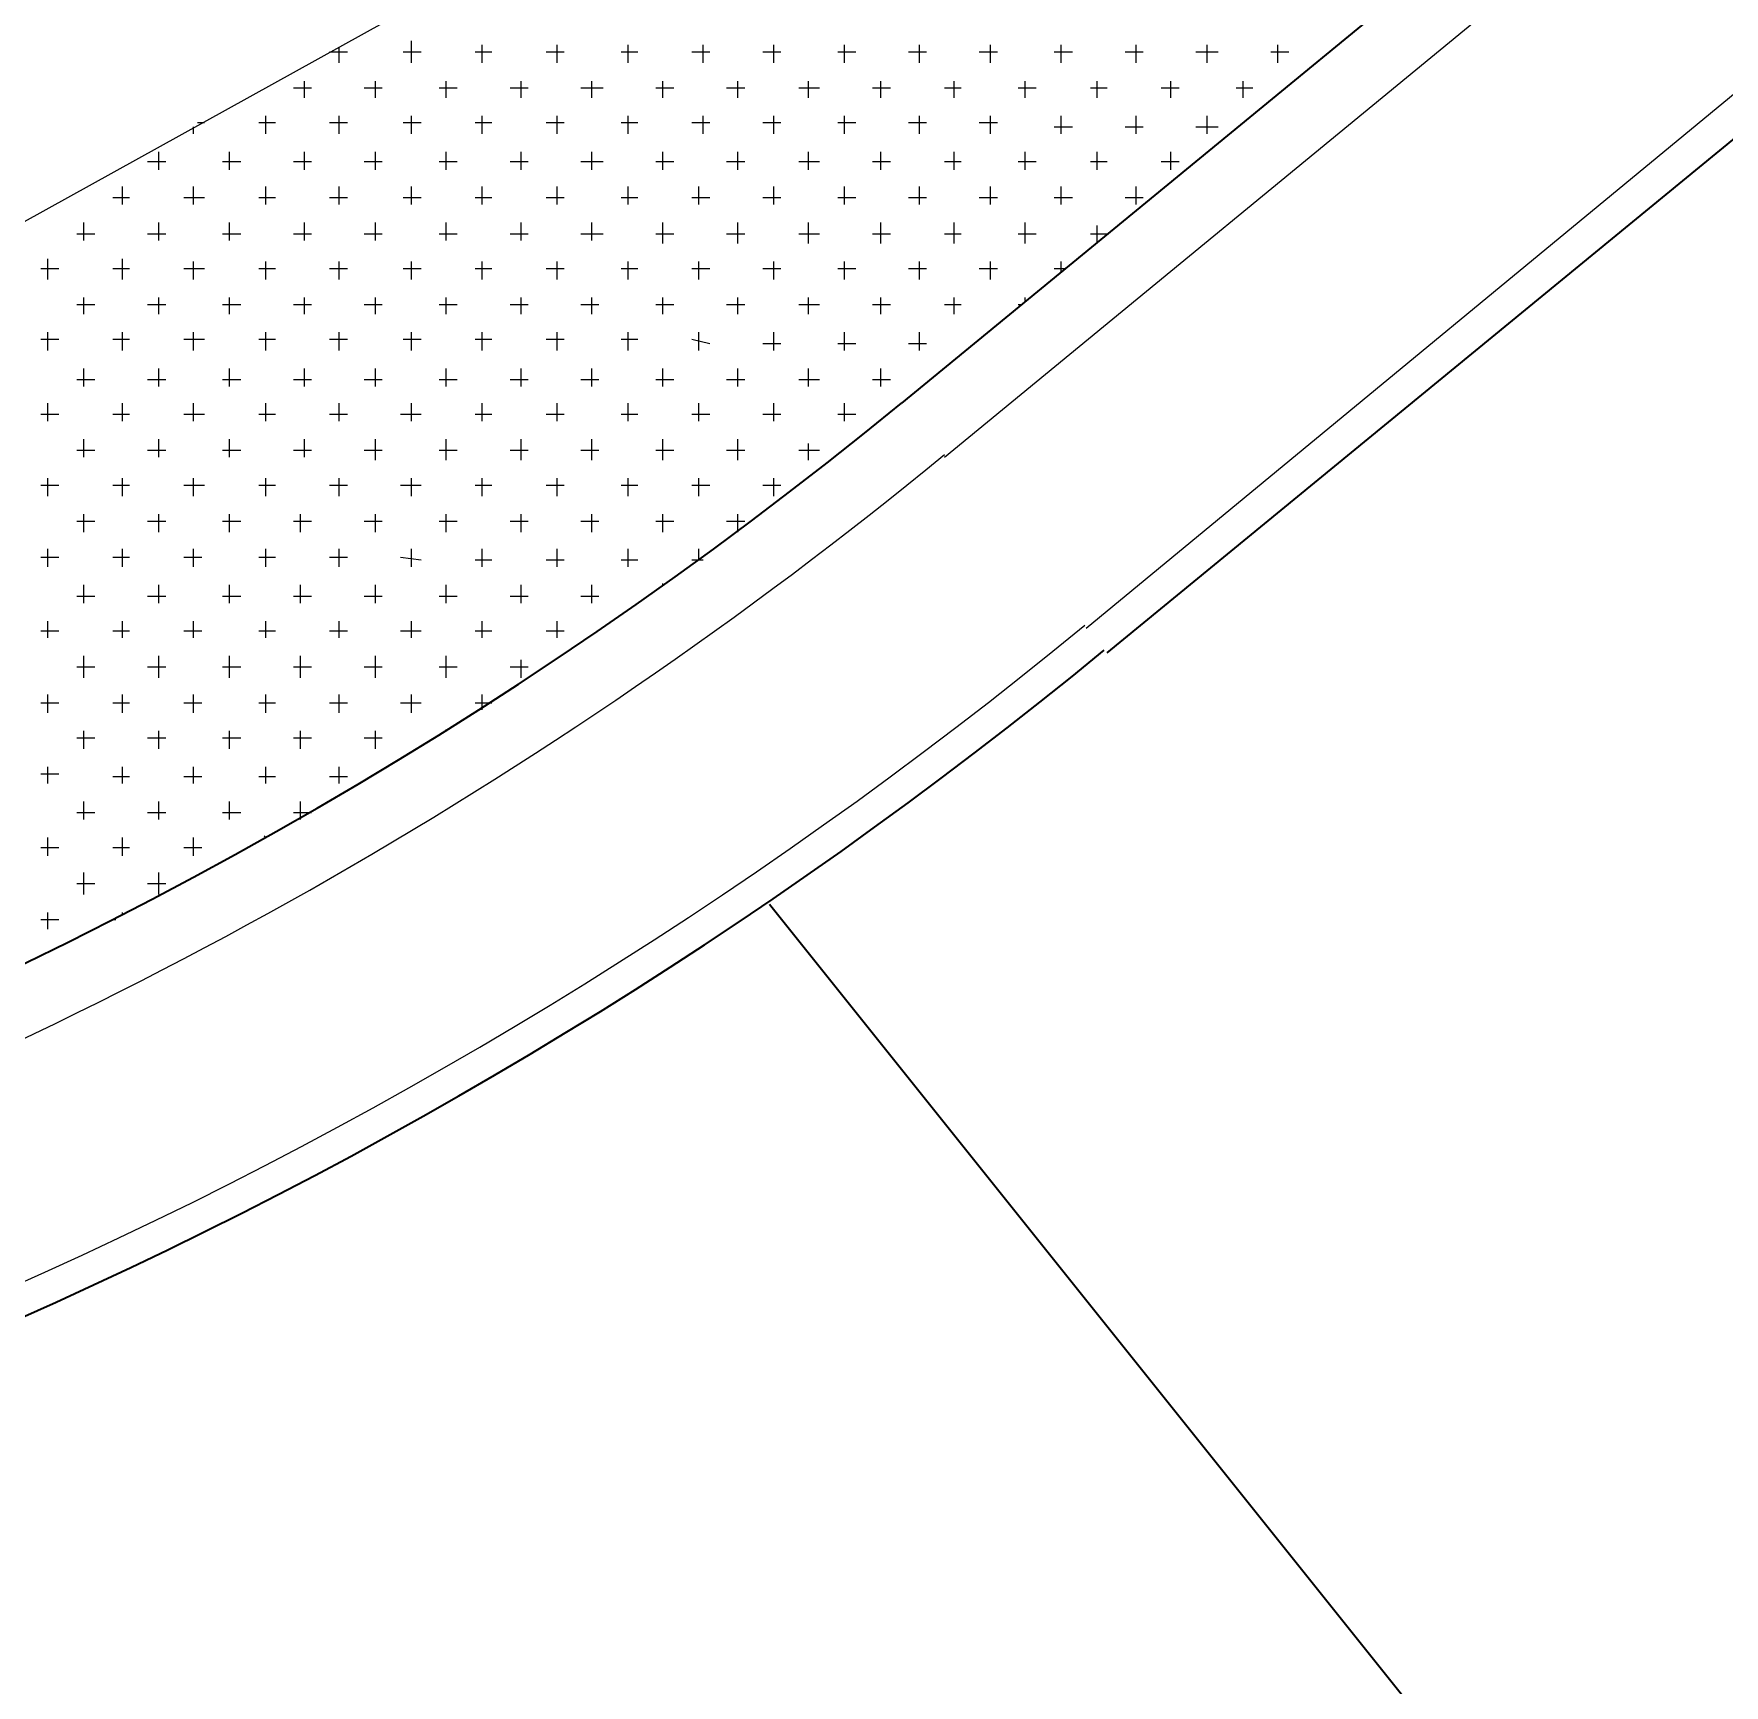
# Model space of a CAD drawing. Header units: millimetres. Extents: x -1787 to 4633, y 81 to 2259.
# Drawn here: x 3213.8 to 3361.9, y 1402.8 to 1547.5 of the extents above; entities that cross this region are included whole.
import ezdxf

# ---------------------------------------------------------------- set-up
doc = ezdxf.new("R2010")
doc.units = ezdxf.units.MM
doc.header["$MEASUREMENT"] = 0
doc.layers.get('0').update_dxf_attribs({"linetype": 'CONTINUOUS'})

msp = doc.modelspace()

# ---------------------------------------------------------------- linework, layer by layer
at = {"color": 5, "linetype": 'Continuous', "lineweight": 20, "true_color": 0x000005}
for points in [[(3645.69714, 1845.46948), (3342.1445, 1602.60304), (3105.48046, 1471.50138), (3032.38946, 1456.9075), (2783.32062, 1459.94789), (2651.24604, 1466.51514)], [(3293.61986, 1510.41839), (3644.72421, 1799.0123), (3644.72421, 1799.0123)], [(3306.02465, 1495.45966), (3369.87286, 1548.11923), (3369.87286, 1548.11923)]]:
    msp.add_lwpolyline(points, dxfattribs=at)
at = {"color": 1, "linetype": 'Continuous', "lineweight": 35, "true_color": 0x000001}
for points in [[(3639.12989, 1840.11839), (3634.75173, 1798.40423), (3289.84977, 1515.1614)], [(3307.84889, 1493.27058), (3372.06195, 1545.93015), (3372.06195, 1545.93015)], [(3278.29629, 1471.25815), (3523.95988, 1164.17865), (3523.95988, 1164.17865)]]:
    msp.add_lwpolyline(points, dxfattribs=at)
at = {"color": 3, "linetype": 'Continuous', "lineweight": 15, "true_color": 0x000003}
for points in [[(3239.74413, 1545.93015), (3241.32513, 1545.93015), (3241.32513, 1545.93015)], [(3240.59544, 1544.95723), (3240.59544, 1546.295), (3240.59544, 1546.295)], [(3246.18976, 1545.93015), (3247.77076, 1545.93015), (3247.77076, 1545.93015)], [(3246.91945, 1544.95723), (3246.91945, 1546.90308), (3246.91945, 1546.90308)], [(3252.51377, 1545.93015), (3253.97316, 1545.93015), (3253.97316, 1545.93015)], [(3253.12185, 1544.95723), (3253.12185, 1546.53823), (3253.12185, 1546.53823)], [(3258.71617, 1545.93015), (3260.29717, 1545.93015), (3260.29717, 1545.93015)], [(3259.68909, 1544.95723), (3259.68909, 1546.53823), (3259.68909, 1546.53823)], [(3265.28341, 1545.93015), (3266.7428, 1545.93015), (3266.7428, 1545.93015)], [(3265.89149, 1544.95723), (3265.89149, 1546.53823), (3265.89149, 1546.53823)], [(3271.48581, 1545.93015), (3273.06681, 1545.93015), (3273.06681, 1545.93015)], [(3272.45874, 1544.95723), (3272.45874, 1546.53823), (3272.45874, 1546.53823)], [(3277.68821, 1545.93015), (3279.26921, 1545.93015), (3279.26921, 1545.93015)], [(3278.66113, 1544.95723), (3278.66113, 1546.53823), (3278.66113, 1546.53823)], [(3284.25545, 1545.93015), (3285.83646, 1545.93015), (3285.83646, 1545.93015)], [(3284.86353, 1544.95723), (3284.86353, 1546.53823), (3284.86353, 1546.53823)], [(3290.45785, 1545.93015), (3292.03885, 1545.93015), (3292.03885, 1545.93015)], [(3291.43078, 1544.95723), (3291.43078, 1546.53823), (3291.43078, 1546.53823)], [(3296.66025, 1545.93015), (3298.24125, 1545.93015), (3298.24125, 1545.93015)], [(3297.63317, 1544.95723), (3297.63317, 1546.53823), (3297.63317, 1546.53823)], [(3303.22749, 1545.93015), (3304.8085, 1545.93015), (3304.8085, 1545.93015)], [(3303.83557, 1544.95723), (3303.83557, 1546.53823), (3303.83557, 1546.53823)], [(3309.42989, 1545.93015), (3311.01089, 1545.93015), (3311.01089, 1545.93015)], [(3310.40282, 1544.95723), (3310.40282, 1546.53823), (3310.40282, 1546.53823)], [(3315.63229, 1545.93015), (3317.57814, 1545.93015), (3317.57814, 1545.93015)], [(3316.60521, 1544.95723), (3316.60521, 1546.53823), (3316.60521, 1546.53823)], [(3322.19953, 1545.93015), (3323.78054, 1545.93015), (3323.78054, 1545.93015)], [(3322.80761, 1544.95723), (3322.80761, 1546.53823), (3322.80761, 1546.53823)], [(3237.55505, 1541.91684), (3237.55505, 1543.37622), (3237.55505, 1543.37622)], [(3243.75744, 1541.91684), (3243.75744, 1543.37622), (3243.75744, 1543.37622)], [(3249.95984, 1541.91684), (3249.95984, 1543.37622), (3249.95984, 1543.37622)], [(3256.52709, 1541.91684), (3256.52709, 1543.37622), (3256.52709, 1543.37622)], [(3262.72948, 1541.91684), (3262.72948, 1543.37622), (3262.72948, 1543.37622)], [(3268.93188, 1541.91684), (3268.93188, 1543.37622), (3268.93188, 1543.37622)], [(3275.49913, 1541.91684), (3275.49913, 1543.37622), (3275.49913, 1543.37622)], [(3281.70152, 1541.91684), (3281.70152, 1543.37622), (3281.70152, 1543.37622)], [(3288.02554, 1541.91684), (3288.02554, 1543.37622), (3288.02554, 1543.37622)], [(3294.47117, 1541.91684), (3294.47117, 1543.37622), (3294.47117, 1543.37622)], [(3300.67356, 1541.91684), (3300.67356, 1543.37622), (3300.67356, 1543.37622)], [(3306.99758, 1541.91684), (3306.99758, 1543.37622), (3306.99758, 1543.37622)], [(3313.44321, 1541.91684), (3313.44321, 1543.37622), (3313.44321, 1543.37622)], [(3319.76722, 1541.91684), (3319.76722, 1543.37622), (3319.76722, 1543.37622)], [(3236.58212, 1542.76815), (3238.16312, 1542.76815), (3238.16312, 1542.76815)], [(3242.78452, 1542.76815), (3244.36552, 1542.76815), (3244.36552, 1542.76815)], [(3249.35176, 1542.76815), (3250.93277, 1542.76815), (3250.93277, 1542.76815)], [(3255.55416, 1542.76815), (3257.13516, 1542.76815), (3257.13516, 1542.76815)], [(3261.75656, 1542.76815), (3263.70241, 1542.76815), (3263.70241, 1542.76815)], [(3268.3238, 1542.76815), (3269.90481, 1542.76815), (3269.90481, 1542.76815)], [(3274.5262, 1542.76815), (3276.1072, 1542.76815), (3276.1072, 1542.76815)], [(3280.85021, 1542.76815), (3282.67445, 1542.76815), (3282.67445, 1542.76815)], [(3287.29584, 1542.76815), (3288.87685, 1542.76815), (3288.87685, 1542.76815)], [(3293.61986, 1542.76815), (3295.07924, 1542.76815), (3295.07924, 1542.76815)], [(3300.06549, 1542.76815), (3301.64649, 1542.76815), (3301.64649, 1542.76815)], [(3306.3895, 1542.76815), (3307.84889, 1542.76815), (3307.84889, 1542.76815)], [(3312.5919, 1542.76815), (3314.1729, 1542.76815), (3314.1729, 1542.76815)], [(3319.15914, 1542.76815), (3320.61853, 1542.76815), (3320.61853, 1542.76815)], [(3234.14981, 1538.75483), (3234.14981, 1540.33583), (3234.14981, 1540.33583)], [(3240.59544, 1538.75483), (3240.59544, 1540.33583), (3240.59544, 1540.33583)], [(3246.91945, 1538.75483), (3246.91945, 1540.33583), (3246.91945, 1540.33583)], [(3253.12185, 1538.75483), (3253.12185, 1540.33583), (3253.12185, 1540.33583)], [(3259.68909, 1538.75483), (3259.68909, 1540.33583), (3259.68909, 1540.33583)], [(3265.89149, 1538.75483), (3265.89149, 1540.33583), (3265.89149, 1540.33583)], [(3272.45874, 1538.75483), (3272.45874, 1540.33583), (3272.45874, 1540.33583)], [(3278.66113, 1538.75483), (3278.66113, 1540.33583), (3278.66113, 1540.33583)], [(3284.86353, 1538.75483), (3284.86353, 1540.33583), (3284.86353, 1540.33583)], [(3291.43078, 1538.75483), (3291.43078, 1540.33583), (3291.43078, 1540.33583)], [(3297.63317, 1538.75483), (3297.63317, 1540.33583), (3297.63317, 1540.33583)], [(3303.83557, 1538.75483), (3303.83557, 1540.33583), (3303.83557, 1540.33583)], [(3310.40282, 1538.75483), (3310.40282, 1540.33583), (3310.40282, 1540.33583)], [(3316.60521, 1538.75483), (3316.60521, 1540.33583), (3316.60521, 1540.33583)], [(3227.82579, 1538.75483), (3227.82579, 1539.36291), (3227.82579, 1539.36291)], [(3228.19064, 1539.72776), (3228.79872, 1539.72776), (3228.79872, 1539.72776)], [(3233.54173, 1539.72776), (3235.00112, 1539.72776), (3235.00112, 1539.72776)], [(3239.74413, 1539.72776), (3241.32513, 1539.72776), (3241.32513, 1539.72776)], [(3246.18976, 1539.72776), (3247.77076, 1539.72776), (3247.77076, 1539.72776)], [(3252.51377, 1539.72776), (3253.97316, 1539.72776), (3253.97316, 1539.72776)], [(3258.71617, 1539.72776), (3260.29717, 1539.72776), (3260.29717, 1539.72776)], [(3265.28341, 1539.72776), (3266.7428, 1539.72776), (3266.7428, 1539.72776)], [(3271.48581, 1539.72776), (3273.06681, 1539.72776), (3273.06681, 1539.72776)], [(3277.68821, 1539.72776), (3279.26921, 1539.72776), (3279.26921, 1539.72776)], [(3284.25545, 1539.72776), (3285.83646, 1539.72776), (3285.83646, 1539.72776)], [(3290.45785, 1539.72776), (3292.03885, 1539.72776), (3292.03885, 1539.72776)], [(3296.66025, 1539.72776), (3298.24125, 1539.72776), (3298.24125, 1539.72776)], [(3303.22749, 1539.36291), (3304.8085, 1539.36291), (3304.8085, 1539.36291)], [(3309.42989, 1539.36291), (3311.01089, 1539.36291), (3311.01089, 1539.36291)], [(3315.63229, 1539.36291), (3317.57814, 1539.36291), (3317.57814, 1539.36291)], [(3224.7854, 1535.59282), (3224.7854, 1537.17383), (3224.7854, 1537.17383)], [(3230.9878, 1535.59282), (3230.9878, 1537.17383), (3230.9878, 1537.17383)], [(3237.55505, 1535.59282), (3237.55505, 1537.17383), (3237.55505, 1537.17383)], [(3243.75744, 1535.59282), (3243.75744, 1537.17383), (3243.75744, 1537.17383)], [(3249.95984, 1535.59282), (3249.95984, 1537.17383), (3249.95984, 1537.17383)], [(3256.52709, 1535.59282), (3256.52709, 1537.17383), (3256.52709, 1537.17383)], [(3262.72948, 1535.59282), (3262.72948, 1537.17383), (3262.72948, 1537.17383)], [(3268.93188, 1535.59282), (3268.93188, 1537.17383), (3268.93188, 1537.17383)], [(3275.49913, 1535.59282), (3275.49913, 1537.17383), (3275.49913, 1537.17383)], [(3281.70152, 1535.59282), (3281.70152, 1537.17383), (3281.70152, 1537.17383)], [(3288.02554, 1535.59282), (3288.02554, 1537.17383), (3288.02554, 1537.17383)], [(3294.47117, 1535.59282), (3294.47117, 1537.17383), (3294.47117, 1537.17383)], [(3300.67356, 1535.59282), (3300.67356, 1537.17383), (3300.67356, 1537.17383)], [(3306.99758, 1535.59282), (3306.99758, 1537.17383), (3306.99758, 1537.17383)], [(3313.44321, 1535.59282), (3313.44321, 1537.17383), (3313.44321, 1537.17383)], [(3223.81248, 1536.32252), (3225.39348, 1536.32252), (3225.39348, 1536.32252)], [(3230.37972, 1536.32252), (3231.96073, 1536.32252), (3231.96073, 1536.32252)], [(3236.58212, 1536.32252), (3238.16312, 1536.32252), (3238.16312, 1536.32252)], [(3242.78452, 1536.32252), (3244.36552, 1536.32252), (3244.36552, 1536.32252)], [(3249.35176, 1536.32252), (3250.93277, 1536.32252), (3250.93277, 1536.32252)], [(3255.55416, 1536.32252), (3257.13516, 1536.32252), (3257.13516, 1536.32252)], [(3261.75656, 1536.32252), (3263.70241, 1536.32252), (3263.70241, 1536.32252)], [(3268.3238, 1536.32252), (3269.90481, 1536.32252), (3269.90481, 1536.32252)], [(3274.5262, 1536.32252), (3276.1072, 1536.32252), (3276.1072, 1536.32252)], [(3280.85021, 1536.32252), (3282.67445, 1536.32252), (3282.67445, 1536.32252)], [(3287.29584, 1536.32252), (3288.87685, 1536.32252), (3288.87685, 1536.32252)], [(3293.61986, 1536.32252), (3295.07924, 1536.32252), (3295.07924, 1536.32252)], [(3300.06549, 1536.32252), (3301.64649, 1536.32252), (3301.64649, 1536.32252)], [(3306.3895, 1536.32252), (3307.84889, 1536.32252), (3307.84889, 1536.32252)], [(3312.5919, 1536.32252), (3314.1729, 1536.32252), (3314.1729, 1536.32252)], [(3221.6234, 1532.55243), (3221.6234, 1534.13344), (3221.6234, 1534.13344)], [(3227.82579, 1532.55243), (3227.82579, 1534.13344), (3227.82579, 1534.13344)], [(3234.14981, 1532.55243), (3234.14981, 1534.13344), (3234.14981, 1534.13344)], [(3240.59544, 1532.55243), (3240.59544, 1534.13344), (3240.59544, 1534.13344)], [(3246.91945, 1532.55243), (3246.91945, 1534.13344), (3246.91945, 1534.13344)], [(3253.12185, 1532.55243), (3253.12185, 1534.13344), (3253.12185, 1534.13344)], [(3259.68909, 1532.55243), (3259.68909, 1534.13344), (3259.68909, 1534.13344)], [(3265.89149, 1532.55243), (3265.89149, 1534.13344), (3265.89149, 1534.13344)], [(3272.09389, 1532.55243), (3272.09389, 1534.13344), (3272.09389, 1534.13344)], [(3278.66113, 1532.55243), (3278.66113, 1534.13344), (3278.66113, 1534.13344)], [(3284.86353, 1532.55243), (3284.86353, 1534.13344), (3284.86353, 1534.13344)], [(3291.43078, 1532.55243), (3291.43078, 1534.13344), (3291.43078, 1534.13344)], [(3297.63317, 1532.55243), (3297.63317, 1534.13344), (3297.63317, 1534.13344)], [(3303.83557, 1532.55243), (3303.83557, 1534.13344), (3303.83557, 1534.13344)], [(3310.40282, 1532.55243), (3310.40282, 1534.13344), (3310.40282, 1534.13344)], [(3220.77209, 1533.16051), (3222.23148, 1533.16051), (3222.23148, 1533.16051)], [(3226.97449, 1533.16051), (3228.79872, 1533.16051), (3228.79872, 1533.16051)], [(3233.54173, 1533.16051), (3235.00112, 1533.16051), (3235.00112, 1533.16051)], [(3239.74413, 1533.16051), (3241.32513, 1533.16051), (3241.32513, 1533.16051)], [(3246.18976, 1533.16051), (3247.77076, 1533.16051), (3247.77076, 1533.16051)], [(3252.51377, 1533.16051), (3253.97316, 1533.16051), (3253.97316, 1533.16051)], [(3258.71617, 1533.16051), (3260.29717, 1533.16051), (3260.29717, 1533.16051)], [(3265.28341, 1533.16051), (3266.7428, 1533.16051), (3266.7428, 1533.16051)], [(3271.48581, 1533.16051), (3273.06681, 1533.16051), (3273.06681, 1533.16051)], [(3277.68821, 1533.16051), (3279.26921, 1533.16051), (3279.26921, 1533.16051)], [(3284.25545, 1533.16051), (3285.83646, 1533.16051), (3285.83646, 1533.16051)], [(3290.45785, 1533.16051), (3292.03885, 1533.16051), (3292.03885, 1533.16051)], [(3296.66025, 1533.16051), (3298.24125, 1533.16051), (3298.24125, 1533.16051)], [(3303.22749, 1533.16051), (3304.8085, 1533.16051), (3304.8085, 1533.16051)], [(3309.42989, 1533.16051), (3311.01089, 1533.16051), (3311.01089, 1533.16051)], [(3217.61008, 1529.9985), (3219.19108, 1529.9985), (3219.19108, 1529.9985)], [(3218.21816, 1529.39043), (3218.21816, 1530.97143), (3218.21816, 1530.97143)], [(3223.81248, 1529.9985), (3225.39348, 1529.9985), (3225.39348, 1529.9985)], [(3224.7854, 1529.39043), (3224.7854, 1530.97143), (3224.7854, 1530.97143)], [(3230.37972, 1529.9985), (3231.96073, 1529.9985), (3231.96073, 1529.9985)], [(3230.9878, 1529.39043), (3230.9878, 1530.97143), (3230.9878, 1530.97143)], [(3236.58212, 1529.9985), (3238.16312, 1529.9985), (3238.16312, 1529.9985)], [(3237.55505, 1529.39043), (3237.55505, 1530.97143), (3237.55505, 1530.97143)], [(3242.78452, 1529.9985), (3244.36552, 1529.9985), (3244.36552, 1529.9985)], [(3243.75744, 1529.39043), (3243.75744, 1530.97143), (3243.75744, 1530.97143)], [(3249.35176, 1529.9985), (3250.93277, 1529.9985), (3250.93277, 1529.9985)], [(3249.95984, 1529.39043), (3249.95984, 1530.97143), (3249.95984, 1530.97143)], [(3255.55416, 1529.9985), (3257.13516, 1529.9985), (3257.13516, 1529.9985)], [(3256.52709, 1529.39043), (3256.52709, 1530.97143), (3256.52709, 1530.97143)], [(3261.75656, 1529.9985), (3263.70241, 1529.9985), (3263.70241, 1529.9985)], [(3262.72948, 1529.39043), (3262.72948, 1530.97143), (3262.72948, 1530.97143)], [(3268.3238, 1529.9985), (3269.90481, 1529.9985), (3269.90481, 1529.9985)], [(3268.93188, 1529.14719), (3268.93188, 1530.97143), (3268.93188, 1530.97143)], [(3274.5262, 1529.9985), (3276.1072, 1529.9985), (3276.1072, 1529.9985)], [(3275.49913, 1529.14719), (3275.49913, 1530.97143), (3275.49913, 1530.97143)], [(3280.85021, 1529.9985), (3282.67445, 1529.9985), (3282.67445, 1529.9985)], [(3281.70152, 1529.14719), (3281.70152, 1530.97143), (3281.70152, 1530.97143)], [(3287.29584, 1529.9985), (3288.87685, 1529.9985), (3288.87685, 1529.9985)], [(3288.02554, 1529.14719), (3288.02554, 1530.97143), (3288.02554, 1530.97143)], [(3293.61986, 1529.9985), (3295.07924, 1529.9985), (3295.07924, 1529.9985)], [(3294.47117, 1529.14719), (3294.47117, 1530.97143), (3294.47117, 1530.97143)], [(3300.06549, 1529.9985), (3301.64649, 1529.9985), (3301.64649, 1529.9985)], [(3300.67356, 1529.14719), (3300.67356, 1530.97143), (3300.67356, 1530.97143)], [(3306.3895, 1529.9985), (3307.84889, 1529.9985), (3307.84889, 1529.9985)], [(3306.99758, 1529.14719), (3306.99758, 1530.7282), (3306.99758, 1530.7282)], [(3214.44807, 1526.95811), (3216.02908, 1526.95811), (3216.02908, 1526.95811)], [(3215.05615, 1525.98519), (3215.05615, 1527.80942), (3215.05615, 1527.80942)], [(3220.77209, 1526.95811), (3222.23148, 1526.95811), (3222.23148, 1526.95811)], [(3221.6234, 1525.98519), (3221.6234, 1527.80942), (3221.6234, 1527.80942)], [(3226.97449, 1526.95811), (3228.79872, 1526.95811), (3228.79872, 1526.95811)], [(3227.82579, 1525.98519), (3227.82579, 1527.56619), (3227.82579, 1527.56619)], [(3233.54173, 1526.95811), (3235.00112, 1526.95811), (3235.00112, 1526.95811)], [(3234.14981, 1525.98519), (3234.14981, 1527.56619), (3234.14981, 1527.56619)], [(3239.74413, 1526.95811), (3241.32513, 1526.95811), (3241.32513, 1526.95811)], [(3240.59544, 1525.98519), (3240.59544, 1527.56619), (3240.59544, 1527.56619)], [(3246.18976, 1526.95811), (3247.77076, 1526.95811), (3247.77076, 1526.95811)], [(3246.91945, 1525.98519), (3246.91945, 1527.56619), (3246.91945, 1527.56619)], [(3252.51377, 1526.95811), (3253.97316, 1526.95811), (3253.97316, 1526.95811)], [(3253.12185, 1525.98519), (3253.12185, 1527.56619), (3253.12185, 1527.56619)], [(3258.71617, 1526.95811), (3260.29717, 1526.95811), (3260.29717, 1526.95811)], [(3259.68909, 1525.98519), (3259.68909, 1527.56619), (3259.68909, 1527.56619)], [(3265.28341, 1526.95811), (3266.7428, 1526.95811), (3266.7428, 1526.95811)], [(3265.89149, 1525.98519), (3265.89149, 1527.56619), (3265.89149, 1527.56619)], [(3271.48581, 1526.95811), (3273.06681, 1526.95811), (3273.06681, 1526.95811)], [(3272.09389, 1525.98519), (3272.09389, 1527.56619), (3272.09389, 1527.56619)], [(3277.68821, 1526.95811), (3279.26921, 1526.95811), (3279.26921, 1526.95811)], [(3278.66113, 1525.98519), (3278.66113, 1527.56619), (3278.66113, 1527.56619)], [(3284.25545, 1526.95811), (3285.83646, 1526.95811), (3285.83646, 1526.95811)], [(3284.86353, 1525.98519), (3284.86353, 1527.56619), (3284.86353, 1527.56619)], [(3290.45785, 1526.95811), (3292.03885, 1526.95811), (3292.03885, 1526.95811)], [(3291.43078, 1525.98519), (3291.43078, 1527.56619), (3291.43078, 1527.56619)], [(3296.66025, 1526.95811), (3298.24125, 1526.95811), (3298.24125, 1526.95811)], [(3297.63317, 1525.98519), (3297.63317, 1527.56619), (3297.63317, 1527.56619)], [(3303.22749, 1526.95811), (3304.20042, 1526.95811), (3304.20042, 1526.95811)], [(3303.83557, 1526.59327), (3303.83557, 1527.56619), (3303.83557, 1527.56619)], [(3217.61008, 1523.79611), (3219.19108, 1523.79611), (3219.19108, 1523.79611)], [(3218.21816, 1522.9448), (3218.21816, 1524.40418), (3218.21816, 1524.40418)], [(3223.81248, 1523.79611), (3225.39348, 1523.79611), (3225.39348, 1523.79611)], [(3224.7854, 1522.9448), (3224.7854, 1524.40418), (3224.7854, 1524.40418)], [(3230.37972, 1523.79611), (3231.96073, 1523.79611), (3231.96073, 1523.79611)], [(3230.9878, 1522.9448), (3230.9878, 1524.40418), (3230.9878, 1524.40418)], [(3236.58212, 1523.79611), (3238.16312, 1523.79611), (3238.16312, 1523.79611)], [(3237.55505, 1522.9448), (3237.55505, 1524.40418), (3237.55505, 1524.40418)], [(3242.78452, 1523.79611), (3244.36552, 1523.79611), (3244.36552, 1523.79611)], [(3243.75744, 1522.9448), (3243.75744, 1524.40418), (3243.75744, 1524.40418)], [(3249.35176, 1523.79611), (3250.93277, 1523.79611), (3250.93277, 1523.79611)], [(3249.95984, 1522.9448), (3249.95984, 1524.40418), (3249.95984, 1524.40418)], [(3255.55416, 1523.79611), (3257.13516, 1523.79611), (3257.13516, 1523.79611)], [(3256.52709, 1522.9448), (3256.52709, 1524.40418), (3256.52709, 1524.40418)], [(3261.75656, 1523.79611), (3263.33756, 1523.79611), (3263.33756, 1523.79611)], [(3262.72948, 1522.9448), (3262.72948, 1524.40418), (3262.72948, 1524.40418)], [(3268.3238, 1523.79611), (3269.90481, 1523.79611), (3269.90481, 1523.79611)], [(3268.93188, 1522.9448), (3268.93188, 1524.40418), (3268.93188, 1524.40418)], [(3274.5262, 1523.79611), (3276.1072, 1523.79611), (3276.1072, 1523.79611)], [(3275.49913, 1522.9448), (3275.49913, 1524.40418), (3275.49913, 1524.40418)], [(3280.85021, 1523.79611), (3282.67445, 1523.79611), (3282.67445, 1523.79611)], [(3281.70152, 1522.9448), (3281.70152, 1524.40418), (3281.70152, 1524.40418)], [(3287.29584, 1523.79611), (3288.87685, 1523.79611), (3288.87685, 1523.79611)], [(3288.02554, 1522.9448), (3288.02554, 1524.40418), (3288.02554, 1524.40418)], [(3293.61986, 1523.79611), (3295.07924, 1523.79611), (3295.07924, 1523.79611)], [(3294.47117, 1522.9448), (3294.47117, 1524.40418), (3294.47117, 1524.40418)], [(3300.06549, 1523.79611), (3300.43033, 1523.79611), (3300.43033, 1523.79611)], [(3300.67356, 1524.16095), (3300.67356, 1524.40418), (3300.67356, 1524.40418)], [(3214.44807, 1520.75572), (3216.02908, 1520.75572), (3216.02908, 1520.75572)], [(3215.05615, 1519.78279), (3215.05615, 1521.36379), (3215.05615, 1521.36379)], [(3220.77209, 1520.75572), (3222.23148, 1520.75572), (3222.23148, 1520.75572)], [(3221.6234, 1519.78279), (3221.6234, 1521.36379), (3221.6234, 1521.36379)], [(3226.97449, 1520.75572), (3228.79872, 1520.75572), (3228.79872, 1520.75572)], [(3227.82579, 1519.78279), (3227.82579, 1521.36379), (3227.82579, 1521.36379)], [(3233.54173, 1520.75572), (3235.00112, 1520.75572), (3235.00112, 1520.75572)], [(3234.14981, 1519.78279), (3234.14981, 1521.36379), (3234.14981, 1521.36379)], [(3239.74413, 1520.75572), (3241.32513, 1520.75572), (3241.32513, 1520.75572)], [(3240.59544, 1519.78279), (3240.59544, 1521.36379), (3240.59544, 1521.36379)], [(3246.18976, 1520.75572), (3247.77076, 1520.75572), (3247.77076, 1520.75572)], [(3246.91945, 1519.78279), (3246.91945, 1521.36379), (3246.91945, 1521.36379)], [(3252.51377, 1520.75572), (3253.97316, 1520.75572), (3253.97316, 1520.75572)], [(3253.12185, 1519.78279), (3253.12185, 1521.36379), (3253.12185, 1521.36379)], [(3258.71617, 1520.75572), (3260.29717, 1520.75572), (3260.29717, 1520.75572)], [(3259.68909, 1519.78279), (3259.68909, 1521.36379), (3259.68909, 1521.36379)], [(3265.28341, 1520.75572), (3266.7428, 1520.75572), (3266.7428, 1520.75572)], [(3265.89149, 1519.78279), (3265.89149, 1521.36379), (3265.89149, 1521.36379)], [(3271.48581, 1520.75572), (3273.06681, 1520.39087), (3273.06681, 1520.39087)], [(3272.09389, 1519.78279), (3272.09389, 1521.36379), (3272.09389, 1521.36379)], [(3278.66113, 1519.78279), (3278.66113, 1521.36379), (3278.66113, 1521.36379)], [(3284.86353, 1519.78279), (3284.86353, 1521.36379), (3284.86353, 1521.36379)], [(3291.43078, 1519.78279), (3291.43078, 1521.36379), (3291.43078, 1521.36379)], [(3277.68821, 1520.39087), (3279.26921, 1520.39087), (3279.26921, 1520.39087)], [(3284.25545, 1520.39087), (3285.83646, 1520.39087), (3285.83646, 1520.39087)], [(3290.45785, 1520.39087), (3292.03885, 1520.39087), (3292.03885, 1520.39087)], [(3218.21816, 1516.62078), (3218.21816, 1518.20179), (3218.21816, 1518.20179)], [(3224.7854, 1516.62078), (3224.7854, 1518.20179), (3224.7854, 1518.20179)], [(3230.9878, 1516.62078), (3230.9878, 1518.20179), (3230.9878, 1518.20179)], [(3237.55505, 1516.62078), (3237.55505, 1518.20179), (3237.55505, 1518.20179)], [(3243.75744, 1516.62078), (3243.75744, 1518.20179), (3243.75744, 1518.20179)], [(3249.95984, 1516.62078), (3249.95984, 1518.20179), (3249.95984, 1518.20179)], [(3256.52709, 1516.62078), (3256.52709, 1518.20179), (3256.52709, 1518.20179)], [(3262.72948, 1516.62078), (3262.72948, 1518.20179), (3262.72948, 1518.20179)], [(3268.93188, 1516.62078), (3268.93188, 1518.20179), (3268.93188, 1518.20179)], [(3275.49913, 1516.62078), (3275.49913, 1518.20179), (3275.49913, 1518.20179)], [(3281.70152, 1516.62078), (3281.70152, 1518.20179), (3281.70152, 1518.20179)], [(3288.02554, 1516.62078), (3288.02554, 1518.20179), (3288.02554, 1518.20179)], [(3217.61008, 1517.22886), (3219.19108, 1517.22886), (3219.19108, 1517.22886)], [(3223.81248, 1517.22886), (3225.39348, 1517.22886), (3225.39348, 1517.22886)], [(3230.37972, 1517.22886), (3231.96073, 1517.22886), (3231.96073, 1517.22886)], [(3236.58212, 1517.22886), (3238.16312, 1517.22886), (3238.16312, 1517.22886)], [(3242.78452, 1517.22886), (3244.36552, 1517.22886), (3244.36552, 1517.22886)], [(3249.35176, 1517.22886), (3250.93277, 1517.22886), (3250.93277, 1517.22886)], [(3255.55416, 1517.22886), (3257.13516, 1517.22886), (3257.13516, 1517.22886)], [(3261.75656, 1517.22886), (3263.33756, 1517.22886), (3263.33756, 1517.22886)], [(3268.3238, 1517.22886), (3269.90481, 1517.22886), (3269.90481, 1517.22886)], [(3274.5262, 1517.22886), (3276.1072, 1517.22886), (3276.1072, 1517.22886)], [(3280.85021, 1517.22886), (3282.67445, 1517.22886), (3282.67445, 1517.22886)], [(3287.29584, 1517.22886), (3288.87685, 1517.22886), (3288.87685, 1517.22886)], [(3215.05615, 1513.58039), (3215.05615, 1515.1614), (3215.05615, 1515.1614)], [(3221.6234, 1513.58039), (3221.6234, 1515.1614), (3221.6234, 1515.1614)], [(3227.82579, 1513.58039), (3227.82579, 1515.1614), (3227.82579, 1515.1614)], [(3234.14981, 1513.58039), (3234.14981, 1515.1614), (3234.14981, 1515.1614)], [(3240.59544, 1513.58039), (3240.59544, 1515.1614), (3240.59544, 1515.1614)], [(3246.91945, 1513.58039), (3246.91945, 1515.1614), (3246.91945, 1515.1614)], [(3253.12185, 1513.58039), (3253.12185, 1515.1614), (3253.12185, 1515.1614)], [(3259.68909, 1513.58039), (3259.68909, 1515.1614), (3259.68909, 1515.1614)], [(3265.89149, 1513.58039), (3265.89149, 1515.1614), (3265.89149, 1515.1614)], [(3272.09389, 1513.58039), (3272.09389, 1515.1614), (3272.09389, 1515.1614)], [(3278.66113, 1513.58039), (3278.66113, 1515.1614), (3278.66113, 1515.1614)], [(3284.86353, 1513.58039), (3284.86353, 1515.1614), (3284.86353, 1515.1614)], [(3214.44807, 1514.18847), (3216.02908, 1514.18847), (3216.02908, 1514.18847)], [(3220.77209, 1514.18847), (3222.23148, 1514.18847), (3222.23148, 1514.18847)], [(3226.97449, 1514.18847), (3228.79872, 1514.18847), (3228.79872, 1514.18847)], [(3233.54173, 1514.18847), (3235.00112, 1514.18847), (3235.00112, 1514.18847)], [(3239.74413, 1514.18847), (3241.32513, 1514.18847), (3241.32513, 1514.18847)], [(3245.94653, 1514.18847), (3247.77076, 1514.18847), (3247.77076, 1514.18847)], [(3252.51377, 1514.18847), (3253.97316, 1514.18847), (3253.97316, 1514.18847)], [(3258.71617, 1514.18847), (3260.29717, 1514.18847), (3260.29717, 1514.18847)], [(3265.28341, 1514.18847), (3266.7428, 1514.18847), (3266.7428, 1514.18847)], [(3271.48581, 1514.18847), (3273.06681, 1514.18847), (3273.06681, 1514.18847)], [(3277.68821, 1514.18847), (3279.26921, 1514.18847), (3279.26921, 1514.18847)], [(3284.25545, 1514.18847), (3285.83646, 1514.18847), (3285.83646, 1514.18847)], [(3218.21816, 1510.41839), (3218.21816, 1511.99939), (3218.21816, 1511.99939)], [(3224.7854, 1510.41839), (3224.7854, 1511.99939), (3224.7854, 1511.99939)], [(3230.9878, 1510.41839), (3230.9878, 1511.99939), (3230.9878, 1511.99939)], [(3237.55505, 1510.41839), (3237.55505, 1511.99939), (3237.55505, 1511.99939)], [(3243.75744, 1510.17515), (3243.75744, 1511.99939), (3243.75744, 1511.99939)], [(3249.95984, 1510.17515), (3249.95984, 1511.99939), (3249.95984, 1511.99939)], [(3256.52709, 1510.17515), (3256.52709, 1511.99939), (3256.52709, 1511.99939)], [(3262.72948, 1510.17515), (3262.72948, 1511.99939), (3262.72948, 1511.99939)], [(3268.93188, 1510.17515), (3268.93188, 1511.99939), (3268.93188, 1511.99939)], [(3275.49913, 1510.17515), (3275.49913, 1511.99939), (3275.49913, 1511.99939)], [(3217.61008, 1511.02646), (3219.19108, 1511.02646), (3219.19108, 1511.02646)], [(3223.81248, 1511.02646), (3225.39348, 1511.02646), (3225.39348, 1511.02646)], [(3230.37972, 1511.02646), (3231.96073, 1511.02646), (3231.96073, 1511.02646)], [(3236.58212, 1511.02646), (3238.16312, 1511.02646), (3238.16312, 1511.02646)], [(3242.78452, 1511.02646), (3244.36552, 1511.02646), (3244.36552, 1511.02646)], [(3249.35176, 1511.02646), (3250.93277, 1511.02646), (3250.93277, 1511.02646)], [(3255.55416, 1511.02646), (3257.13516, 1511.02646), (3257.13516, 1511.02646)], [(3261.75656, 1511.02646), (3263.33756, 1511.02646), (3263.33756, 1511.02646)], [(3268.3238, 1511.02646), (3269.90481, 1511.02646), (3269.90481, 1511.02646)], [(3274.5262, 1511.02646), (3276.1072, 1511.02646), (3276.1072, 1511.02646)], [(3280.85021, 1511.02646), (3282.67445, 1511.02646), (3282.67445, 1511.02646)], [(3281.70152, 1510.17515), (3281.70152, 1511.63454), (3281.70152, 1511.63454)], [(3214.44807, 1507.98607), (3216.02908, 1507.98607), (3216.02908, 1507.98607)], [(3215.05615, 1507.01315), (3215.05615, 1508.59415), (3215.05615, 1508.59415)], [(3220.77209, 1507.98607), (3222.23148, 1507.98607), (3222.23148, 1507.98607)], [(3221.6234, 1507.01315), (3221.6234, 1508.59415), (3221.6234, 1508.59415)], [(3226.97449, 1507.98607), (3228.79872, 1507.98607), (3228.79872, 1507.98607)], [(3227.82579, 1507.01315), (3227.82579, 1508.59415), (3227.82579, 1508.59415)], [(3233.54173, 1507.98607), (3235.00112, 1507.98607), (3235.00112, 1507.98607)], [(3234.14981, 1507.01315), (3234.14981, 1508.59415), (3234.14981, 1508.59415)], [(3239.74413, 1507.98607), (3241.32513, 1507.98607), (3241.32513, 1507.98607)], [(3240.59544, 1507.01315), (3240.59544, 1508.59415), (3240.59544, 1508.59415)], [(3245.94653, 1507.98607), (3247.77076, 1507.98607), (3247.77076, 1507.98607)], [(3246.91945, 1507.01315), (3246.91945, 1508.59415), (3246.91945, 1508.59415)], [(3252.51377, 1507.98607), (3253.97316, 1507.98607), (3253.97316, 1507.98607)], [(3253.12185, 1507.01315), (3253.12185, 1508.59415), (3253.12185, 1508.59415)], [(3258.71617, 1507.98607), (3260.29717, 1507.98607), (3260.29717, 1507.98607)], [(3259.68909, 1507.01315), (3259.68909, 1508.59415), (3259.68909, 1508.59415)], [(3265.28341, 1507.98607), (3266.7428, 1507.98607), (3266.7428, 1507.98607)], [(3265.89149, 1507.01315), (3265.89149, 1508.59415), (3265.89149, 1508.59415)], [(3271.48581, 1507.98607), (3273.06681, 1507.98607), (3273.06681, 1507.98607)], [(3272.09389, 1507.01315), (3272.09389, 1508.59415), (3272.09389, 1508.59415)], [(3277.68821, 1507.98607), (3279.26921, 1507.98607), (3279.26921, 1507.98607)], [(3278.66113, 1507.01315), (3278.66113, 1508.59415), (3278.66113, 1508.59415)], [(3217.61008, 1504.82407), (3219.19108, 1504.82407), (3219.19108, 1504.82407)], [(3218.21816, 1503.85114), (3218.21816, 1505.43214), (3218.21816, 1505.43214)], [(3223.81248, 1504.82407), (3225.39348, 1504.82407), (3225.39348, 1504.82407)], [(3224.7854, 1503.85114), (3224.7854, 1505.43214), (3224.7854, 1505.43214)], [(3230.37972, 1504.82407), (3231.96073, 1504.82407), (3231.96073, 1504.82407)], [(3230.9878, 1503.85114), (3230.9878, 1505.43214), (3230.9878, 1505.43214)], [(3236.58212, 1504.82407), (3238.16312, 1504.82407), (3238.16312, 1504.82407)], [(3237.1902, 1503.85114), (3237.1902, 1505.43214), (3237.1902, 1505.43214)], [(3242.78452, 1504.82407), (3244.36552, 1504.82407), (3244.36552, 1504.82407)], [(3243.75744, 1503.85114), (3243.75744, 1505.43214), (3243.75744, 1505.43214)], [(3249.35176, 1504.82407), (3250.93277, 1504.82407), (3250.93277, 1504.82407)], [(3249.95984, 1503.85114), (3249.95984, 1505.43214), (3249.95984, 1505.43214)], [(3255.55416, 1504.82407), (3257.13516, 1504.82407), (3257.13516, 1504.82407)], [(3256.52709, 1503.85114), (3256.52709, 1505.43214), (3256.52709, 1505.43214)], [(3261.75656, 1504.82407), (3263.33756, 1504.82407), (3263.33756, 1504.82407)], [(3262.72948, 1503.85114), (3262.72948, 1505.43214), (3262.72948, 1505.43214)], [(3268.3238, 1504.82407), (3269.90481, 1504.82407), (3269.90481, 1504.82407)], [(3268.93188, 1503.85114), (3268.93188, 1505.43214), (3268.93188, 1505.43214)], [(3274.5262, 1504.82407), (3276.1072, 1504.82407), (3276.1072, 1504.82407)], [(3275.49913, 1503.85114), (3275.49913, 1505.43214), (3275.49913, 1505.43214)], [(3214.44807, 1501.66206), (3216.02908, 1501.66206), (3216.02908, 1501.66206)], [(3215.05615, 1500.81075), (3215.05615, 1502.39175), (3215.05615, 1502.39175)], [(3220.77209, 1501.66206), (3222.23148, 1501.66206), (3222.23148, 1501.66206)], [(3221.6234, 1500.81075), (3221.6234, 1502.39175), (3221.6234, 1502.39175)], [(3226.97449, 1501.66206), (3228.55549, 1501.66206), (3228.55549, 1501.66206)], [(3227.82579, 1500.81075), (3227.82579, 1502.39175), (3227.82579, 1502.39175)], [(3233.54173, 1501.66206), (3235.00112, 1501.66206), (3235.00112, 1501.66206)], [(3234.14981, 1500.81075), (3234.14981, 1502.39175), (3234.14981, 1502.39175)], [(3239.74413, 1501.66206), (3241.32513, 1501.66206), (3241.32513, 1501.66206)], [(3240.59544, 1500.81075), (3240.59544, 1502.39175), (3240.59544, 1502.39175)], [(3245.94653, 1501.66206), (3247.77076, 1501.41883), (3247.77076, 1501.41883)], [(3246.91945, 1500.81075), (3246.91945, 1502.39175), (3246.91945, 1502.39175)], [(3252.51377, 1501.41883), (3253.97316, 1501.41883), (3253.97316, 1501.41883)], [(3253.12185, 1500.81075), (3253.12185, 1502.39175), (3253.12185, 1502.39175)], [(3258.71617, 1501.41883), (3260.29717, 1501.41883), (3260.29717, 1501.41883)], [(3259.68909, 1500.81075), (3259.68909, 1502.39175), (3259.68909, 1502.39175)], [(3265.28341, 1501.41883), (3266.7428, 1501.41883), (3266.7428, 1501.41883)], [(3265.89149, 1500.81075), (3265.89149, 1502.39175), (3265.89149, 1502.39175)], [(3271.48581, 1501.41883), (3272.45874, 1501.41883), (3272.45874, 1501.41883)], [(3272.09389, 1501.41883), (3272.09389, 1502.39175), (3272.09389, 1502.39175)], [(3218.21816, 1497.64874), (3218.21816, 1499.22975), (3218.21816, 1499.22975)], [(3224.7854, 1497.64874), (3224.7854, 1499.22975), (3224.7854, 1499.22975)], [(3230.9878, 1497.64874), (3230.9878, 1499.22975), (3230.9878, 1499.22975)], [(3237.1902, 1497.64874), (3237.1902, 1499.22975), (3237.1902, 1499.22975)], [(3243.75744, 1497.64874), (3243.75744, 1499.22975), (3243.75744, 1499.22975)], [(3249.95984, 1497.64874), (3249.95984, 1499.22975), (3249.95984, 1499.22975)], [(3256.52709, 1497.64874), (3256.52709, 1499.22975), (3256.52709, 1499.22975)], [(3262.72948, 1497.64874), (3262.72948, 1499.22975), (3262.72948, 1499.22975)], [(3268.93188, 1499.22975), (3268.93188, 1499.35136), (3268.93188, 1499.35136)], [(3217.61008, 1498.25682), (3219.19108, 1498.25682), (3219.19108, 1498.25682)], [(3223.81248, 1498.25682), (3225.39348, 1498.25682), (3225.39348, 1498.25682)], [(3230.37972, 1498.25682), (3231.96073, 1498.25682), (3231.96073, 1498.25682)], [(3236.58212, 1498.25682), (3238.16312, 1498.25682), (3238.16312, 1498.25682)], [(3242.78452, 1498.25682), (3244.36552, 1498.25682), (3244.36552, 1498.25682)], [(3249.35176, 1498.25682), (3250.93277, 1498.25682), (3250.93277, 1498.25682)], [(3255.55416, 1498.25682), (3257.13516, 1498.25682), (3257.13516, 1498.25682)], [(3261.75656, 1498.25682), (3263.33756, 1498.25682), (3263.33756, 1498.25682)], [(3215.05615, 1494.60835), (3215.05615, 1496.06774), (3215.05615, 1496.06774)], [(3221.6234, 1494.60835), (3221.6234, 1496.06774), (3221.6234, 1496.06774)], [(3227.82579, 1494.60835), (3227.82579, 1496.06774), (3227.82579, 1496.06774)], [(3234.14981, 1494.60835), (3234.14981, 1496.06774), (3234.14981, 1496.06774)], [(3240.59544, 1494.60835), (3240.59544, 1496.06774), (3240.59544, 1496.06774)], [(3246.91945, 1494.60835), (3246.91945, 1496.06774), (3246.91945, 1496.06774)], [(3253.12185, 1494.60835), (3253.12185, 1496.06774), (3253.12185, 1496.06774)], [(3259.68909, 1494.60835), (3259.68909, 1496.06774), (3259.68909, 1496.06774)], [(3214.44807, 1495.21643), (3216.02908, 1495.21643), (3216.02908, 1495.21643)], [(3220.77209, 1495.21643), (3222.23148, 1495.21643), (3222.23148, 1495.21643)], [(3226.97449, 1495.21643), (3228.55549, 1495.21643), (3228.55549, 1495.21643)], [(3233.54173, 1495.21643), (3235.00112, 1495.21643), (3235.00112, 1495.21643)], [(3239.74413, 1495.21643), (3241.32513, 1495.21643), (3241.32513, 1495.21643)], [(3245.94653, 1495.21643), (3247.77076, 1495.21643), (3247.77076, 1495.21643)], [(3252.51377, 1495.21643), (3253.97316, 1495.21643), (3253.97316, 1495.21643)], [(3258.71617, 1495.21643), (3260.29717, 1495.21643), (3260.29717, 1495.21643)], [(3218.21816, 1491.0815), (3218.21816, 1493.02735), (3218.21816, 1493.02735)], [(3224.7854, 1491.0815), (3224.7854, 1493.02735), (3224.7854, 1493.02735)], [(3230.9878, 1491.0815), (3230.9878, 1493.02735), (3230.9878, 1493.02735)], [(3237.1902, 1491.0815), (3237.1902, 1493.02735), (3237.1902, 1493.02735)], [(3243.75744, 1491.0815), (3243.75744, 1493.02735), (3243.75744, 1493.02735)], [(3249.95984, 1491.0815), (3249.95984, 1493.02735), (3249.95984, 1493.02735)], [(3256.52709, 1491.0815), (3256.52709, 1492.6625), (3256.52709, 1492.6625)], [(3217.61008, 1492.05442), (3219.19108, 1492.05442), (3219.19108, 1492.05442)], [(3223.81248, 1492.05442), (3225.39348, 1492.05442), (3225.39348, 1492.05442)], [(3230.37972, 1492.05442), (3231.96073, 1492.05442), (3231.96073, 1492.05442)], [(3236.58212, 1492.05442), (3238.16312, 1492.05442), (3238.16312, 1492.05442)], [(3242.78452, 1492.05442), (3244.36552, 1492.05442), (3244.36552, 1492.05442)], [(3249.35176, 1492.05442), (3250.93277, 1492.05442), (3250.93277, 1492.05442)], [(3255.55416, 1492.05442), (3257.13516, 1492.05442), (3257.13516, 1492.05442)], [(3215.05615, 1488.04111), (3215.05615, 1489.62211), (3215.05615, 1489.62211)], [(3221.6234, 1488.04111), (3221.6234, 1489.62211), (3221.6234, 1489.62211)], [(3227.82579, 1488.04111), (3227.82579, 1489.62211), (3227.82579, 1489.62211)], [(3234.14981, 1488.04111), (3234.14981, 1489.62211), (3234.14981, 1489.62211)], [(3240.59544, 1488.04111), (3240.59544, 1489.62211), (3240.59544, 1489.62211)], [(3246.91945, 1488.04111), (3246.91945, 1489.62211), (3246.91945, 1489.62211)], [(3253.12185, 1488.28434), (3253.12185, 1489.62211), (3253.12185, 1489.62211)], [(3214.44807, 1488.89242), (3216.02908, 1488.89242), (3216.02908, 1488.89242)], [(3220.77209, 1488.89242), (3222.23148, 1488.89242), (3222.23148, 1488.89242)], [(3226.97449, 1488.89242), (3228.55549, 1488.89242), (3228.55549, 1488.89242)], [(3233.54173, 1488.89242), (3235.00112, 1488.89242), (3235.00112, 1488.89242)], [(3239.74413, 1488.89242), (3241.32513, 1488.89242), (3241.32513, 1488.89242)], [(3245.94653, 1488.89242), (3247.77076, 1488.89242), (3247.77076, 1488.89242)], [(3252.51377, 1488.89242), (3253.97316, 1488.89242), (3253.97316, 1488.89242)], [(3217.61008, 1485.85203), (3219.19108, 1485.85203), (3219.19108, 1485.85203)], [(3218.21816, 1484.8791), (3218.21816, 1486.4601), (3218.21816, 1486.4601)], [(3223.81248, 1485.85203), (3225.39348, 1485.85203), (3225.39348, 1485.85203)], [(3224.7854, 1484.8791), (3224.7854, 1486.4601), (3224.7854, 1486.4601)], [(3230.37972, 1485.85203), (3231.96073, 1485.85203), (3231.96073, 1485.85203)], [(3230.9878, 1484.8791), (3230.9878, 1486.4601), (3230.9878, 1486.4601)], [(3236.58212, 1485.85203), (3238.16312, 1485.85203), (3238.16312, 1485.85203)], [(3237.1902, 1484.8791), (3237.1902, 1486.4601), (3237.1902, 1486.4601)], [(3242.78452, 1485.85203), (3244.36552, 1485.85203), (3244.36552, 1485.85203)], [(3243.75744, 1484.8791), (3243.75744, 1486.4601), (3243.75744, 1486.4601)], [(3249.95984, 1486.4601), (3249.95984, 1486.58172), (3249.95984, 1486.58172)], [(3214.44807, 1482.69002), (3216.02908, 1482.69002), (3216.02908, 1482.69002)], [(3215.05615, 1481.83871), (3215.05615, 1483.2981), (3215.05615, 1483.2981)], [(3220.77209, 1482.44679), (3222.23148, 1482.44679), (3222.23148, 1482.44679)], [(3221.6234, 1481.83871), (3221.6234, 1483.2981), (3221.6234, 1483.2981)], [(3226.97449, 1482.44679), (3228.55549, 1482.44679), (3228.55549, 1482.44679)], [(3227.82579, 1481.83871), (3227.82579, 1483.2981), (3227.82579, 1483.2981)], [(3233.54173, 1482.44679), (3235.00112, 1482.44679), (3235.00112, 1482.44679)], [(3234.14981, 1481.83871), (3234.14981, 1483.2981), (3234.14981, 1483.2981)], [(3239.74413, 1482.44679), (3241.32513, 1482.44679), (3241.32513, 1482.44679)], [(3240.59544, 1481.83871), (3240.59544, 1483.2981), (3240.59544, 1483.2981)], [(3217.61008, 1479.28478), (3219.19108, 1479.28478), (3219.19108, 1479.28478)], [(3218.21816, 1478.6767), (3218.21816, 1480.25771), (3218.21816, 1480.25771)], [(3223.81248, 1479.28478), (3225.39348, 1479.28478), (3225.39348, 1479.28478)], [(3224.7854, 1478.6767), (3224.7854, 1480.25771), (3224.7854, 1480.25771)], [(3230.37972, 1479.28478), (3231.96073, 1479.28478), (3231.96073, 1479.28478)], [(3230.9878, 1478.6767), (3230.9878, 1480.25771), (3230.9878, 1480.25771)], [(3236.58212, 1479.28478), (3238.16312, 1479.28478), (3238.16312, 1479.28478)], [(3237.1902, 1478.6767), (3237.1902, 1480.25771), (3237.1902, 1480.25771)], [(3214.44807, 1476.24439), (3216.02908, 1476.24439), (3216.02908, 1476.24439)], [(3215.05615, 1475.5147), (3215.05615, 1477.0957), (3215.05615, 1477.0957)], [(3220.77209, 1476.24439), (3222.23148, 1476.24439), (3222.23148, 1476.24439)], [(3221.6234, 1475.5147), (3221.6234, 1477.0957), (3221.6234, 1477.0957)], [(3226.97449, 1476.24439), (3228.55549, 1476.24439), (3228.55549, 1476.24439)], [(3227.82579, 1475.5147), (3227.82579, 1477.0957), (3227.82579, 1477.0957)], [(3234.14981, 1477.0957), (3234.02819, 1477.21732), (3234.02819, 1477.21732)], [(3218.21816, 1472.10946), (3218.21816, 1474.05531), (3218.21816, 1474.05531)], [(3224.7854, 1472.10946), (3224.7854, 1474.05531), (3224.7854, 1474.05531)], [(3217.61008, 1473.08238), (3219.19108, 1473.08238), (3219.19108, 1473.08238)], [(3223.81248, 1473.08238), (3225.39348, 1473.08238), (3225.39348, 1473.08238)], [(3215.05615, 1469.06907), (3215.05615, 1470.52846), (3215.05615, 1470.52846)], [(3221.6234, 1470.28522), (3221.6234, 1470.52846), (3221.6234, 1470.52846)], [(3214.44807, 1469.92038), (3216.02908, 1469.92038), (3216.02908, 1469.92038)], [(3220.77209, 1469.92038), (3221.01532, 1469.92038), (3221.01532, 1469.92038)]]:
    msp.add_lwpolyline(points, dxfattribs=at)
at = {"color": 1, "linetype": 'Continuous', "lineweight": 35, "true_color": 0x000001}
for points in [[(3045.28072, 1427.59813), (3134.42498, 1427.59813), (3220.8937, 1458.61012), (3289.84977, 1515.1614)], [(3098.0619, 1403.03177), (3175.04461, 1412.88264), (3247.64914, 1444.25948), (3307.60566, 1493.51381)]]:
    msp.add_open_spline(points, degree=3, dxfattribs=at)
at = {"color": 5, "linetype": 'Continuous', "lineweight": 20, "true_color": 0x000005}
for points in [[(3045.28072, 1421.76058), (3135.88437, 1421.76058), (3223.56925, 1453.13742), (3293.61986, 1510.66162)], [(3098.0619, 1405.82893), (3174.31491, 1415.6798), (3246.43299, 1446.81341), (3305.90304, 1495.70289)]]:
    msp.add_open_spline(points, degree=3, dxfattribs=at)

doc.saveas('drawing.dxf')
